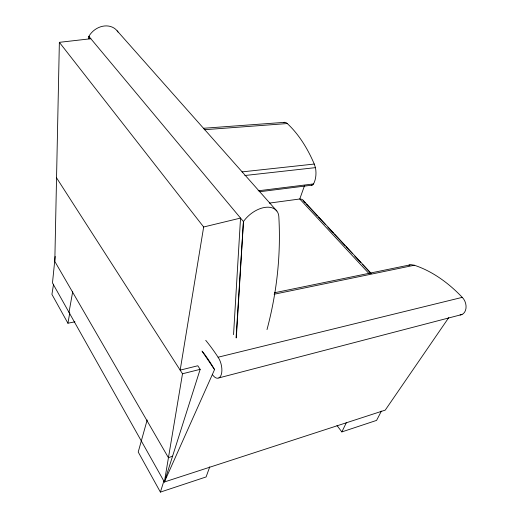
<?xml version="1.0" encoding="UTF-8"?>
<svg xmlns="http://www.w3.org/2000/svg" width="518" height="518" viewBox="0 0 518 518"><rect width="100%" height="100%" fill="white"/><g stroke="black" fill="none" stroke-linecap="round" stroke-linejoin="round"><path stroke-width="0.78" d="M90.851 38.733L59.363 42.334L54.811 261.415L168.441 457.724L172.585 456.151M233.547 334.66L240.54 218.078L203.665 226.988L59.363 42.334M236.318 337.801L243.441 221.555L88.863 36.357A18.149 15.203 -42 0 1 118.013 32.038M236.072 337.865L243.441 221.555A23.278 14.31 -40.3 0 1 264.996 207.394A23.278 14.31 -40.3 0 1 278.813 216.369A1914.47 816.983 -1.2 0 1 267.003 329.597M55.18 256.455L52.473 282.945L164.374 481.986L385.243 410.126L448.769 317.605M53.555 284.168L51.923 294.366L67.916 323.219L74.942 321.827M203.665 226.988L180.167 370.137L197.792 365.766L200.162 369.34L164.374 481.986L182.504 373.769L56.546 177.823M69.004 312.354L72.701 291.666M67.916 323.219L69.762 312.969M147.17 419.981L138.215 452.02L160.392 492.1L206.099 476.942L209.751 466.847M160.392 492.1L163.876 481.099M304.616 185.392L299.773 198.996L369.12 273.718M164.374 481.986L214.549 369.599A115.119 50.155 75.1 0 0 204.312 353.949L202.46 351.592M337.011 425.55L341.848 431.915L346.484 422.403M381.397 411.091L376.586 420.396L341.848 431.915M218.939 377.887L461.978 314.51M182.504 373.769L200.162 369.34M205.737 340.332A164.996 70.137 74.5 0 1 218.084 357.219L462.263 297.358A10.302 7.492 72.2 0 1 465.993 308.255A10.302 7.492 72.2 0 1 460.075 314.976M274.495 292.761L409.997 264.899M274.132 294.224L414.329 265.242A137.166 88.869 69.3 0 1 462.263 297.358M269.366 203.101L299.773 198.996A9.402 5.679 -42.4 0 1 303.736 201.249L305.387 203.024M259.894 191.705L311.965 185.179M258.145 190.812L313.532 183.922A18.026 10.982 84.1 0 0 315.456 167.638L314.258 164.051A110.179 62.024 81.7 0 0 287.276 123.556A8.314 4.908 86.1 0 0 283.508 122.559M244.833 175.511L315.456 167.638M242.042 171.892L314.258 164.051M203.522 128.276L284.77 122.326M204.215 129.727L287.276 123.556M414.329 265.242L411.143 264.698A20.701 14.407 75.4 0 0 408.89 265.229M303.056 200.207L371.244 273.478M306.481 204.202L317.469 216.012M318.564 217.191L325.155 224.275M327.9 227.227L333.398 233.132M334.492 234.311L344.93 245.532M346.03 246.71L352.622 253.794M354.817 256.157L360.858 262.652M362.503 264.42L370.746 273.277M117.139 30.834L276.793 210.975M201.981 351.075L214.549 369.599M218.084 357.219A12.568 6.099 76.5 0 1 221.238 374.695A12.568 6.099 76.5 0 1 212.354 374.52M313.532 183.922A4.319 2.655 83.6 0 1 311.344 185.153M89.083 38.766L88.863 36.357L89.077 38.766"/></g></svg>
